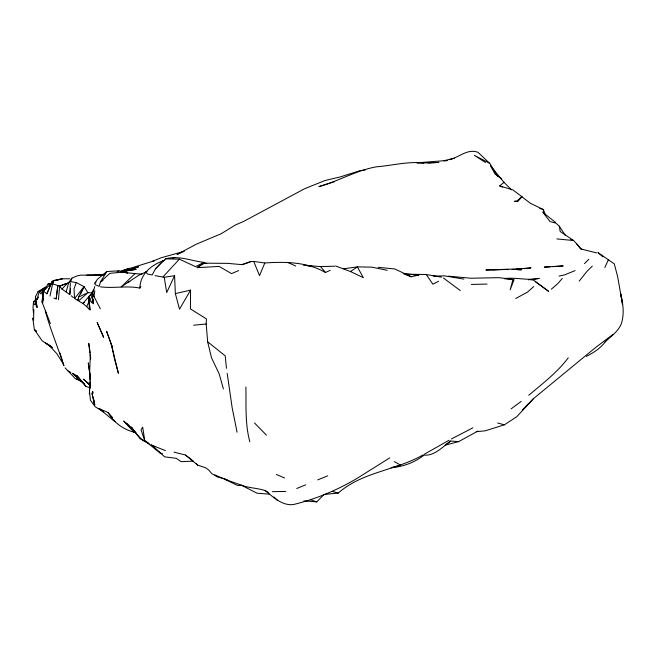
<?xml version="1.0" encoding="UTF-8"?>
<svg xmlns="http://www.w3.org/2000/svg" width="656" height="656" viewBox="0 0 656 656"><rect width="100%" height="100%" fill="white"/><g stroke="black" fill="none" stroke-linecap="round" stroke-linejoin="round"><path stroke-width="0.98" d="M190.576 290.132L179.506 309.189L175.365 293.609L190.576 290.132L190.42 308.894L206.435 318.939L206.181 323.982L207.649 341.776L211.486 357.733L219.161 373.854L223.401 388.934M93.275 299.833L93.201 303.818L91.963 292.305L93.464 289.854M50.381 323.613L41.992 301.883L43.23 290.657L45.797 287.574M69.798 278.767L62.304 278.808L53.267 280.694L52.824 283.95L59.671 286.073L61.959 289.025L69.782 294.634L70.364 283.048M89.355 393.846L90.175 381.726M43.616 291.092L42.722 303.039L41.992 301.883M58.425 299.694L59.671 286.073L65.912 283.654M56.154 298.939L57.794 285.901L56.154 298.939L53.792 298.103M92.824 295.889L92.078 302.933L88.962 299.521L88.765 296.733L92.135 294.044M33.809 309.657L33.571 320.333L32.8 318.176L34.317 329.46L42.173 340.841L52.521 347.614M69.782 294.634L70.528 288.812M94.833 290.698L93.997 296.496L91.963 292.305M565.308 235.422L559.314 226.205L555.919 223.155L549.99 221.523L543.07 212.528L543.496 209.854L542.635 209.19L530.491 203.344L521.946 196.808L517.42 200.785L514.386 201.31L517.633 201.63L521.946 196.808M43.304 300.145L43.69 298.209M50.012 296.053L53.267 280.694L62.304 278.808L52.201 281.326L46.888 293.781L52.201 281.326M76.227 282.539L74.013 288.886L74.587 298.513L77.761 300.555L78.523 297.111L84.042 286.639L76.227 282.539L70.709 281.695L71.898 278.136L76.875 275.971L80.729 275.102L96.088 275.307L87.396 275.258M92.291 301.981L92.931 299.111M100.442 286.844C113.529 288.566 126.764 285.45 139.859 288.082C140.195 273.691 152.036 264.278 164.754 260.284M66.166 291.748L68.683 282.785L71.898 278.136M94.767 286.574L92.644 293.872L100.319 308.828M36.072 300.645L37.13 307.508L35.285 298.759L36.9 299.546L39.245 291.846L45.649 287.066L38.081 291.526L35.465 296.725L36.367 306.893M46.166 287.353L42.501 290.419L41.057 293.986L39.245 291.846L45.977 287.648M330.132 270.313L325.466 272.486C307.147 261.924 285.327 261.572 264.819 262.982L259.538 275.602L253.683 261.441L250.403 261.555L242.048 264.655L227.747 263.368L204.27 263.171L197.128 267.689L219.137 266.402L231.527 273.626L238.604 270.592M88.962 299.521L90.011 310.058L88.765 296.733L89.421 309.591L86.756 306.672L89.446 300.358M36.301 301.932L35.08 304.753L34.26 304.245L33.53 301.973L35.457 299.907M77.761 300.555L78.597 298.701M80.688 294.06L84.042 286.639L87.92 292.666L92.627 292.986M604.848 267.525L608.219 260.055M164.238 277.299L174.578 275.684L166.69 292.625L164.238 277.299L155.062 275.627M89.88 300.399L93.045 294.109M162.86 260.793L155.456 268.812L152.192 274.995L147.797 274.118L145.427 271.961M139.859 288.082L140.835 286.303M51.045 283.384L48.077 283.966L42.788 292.642L42.714 296.602L42.501 290.419L46.1 287.672M106.838 271.518L100.442 281.949L99.146 286.385L95.186 284.663L94.858 283.162L97.35 279.358L106.838 271.518L118.892 270.813L127.682 273.232M93.095 392.026L92.07 393.674L94.464 404.358L93.734 399.397M36.9 299.546L38.647 297.045M579.174 281.137L587.161 271.149L592.294 266.098M586.374 356.388C593.983 352.436 601.413 347.778 606.218 340.456M74.587 298.513L84.042 286.639M568.268 357.791C557.305 372.452 542.602 383.563 528.736 395.281M562.266 278.456L557.78 283.646L551.327 289.181M92.414 294.429L90.471 294.716L82.886 303.466L78.523 300.965L87.92 292.666L78.523 297.111M612.991 334.421L595.222 347.803L533.5 398.61L516.772 416.724L504.374 424.817L485.243 430.812L476.19 431.681M163.114 276.75L179.367 259.169L195.562 266.664L203.934 262.375L204.27 263.171M528.195 403.932L522.373 410.205L533.5 398.61M61.959 289.025L67.33 283.376L69.921 281.809M303.876 500.881L316.733 501.881L324.097 494.435L338.217 493.082C362.342 471.754 396.085 470.508 423.177 454.829M521.602 196.644L517.42 200.785L517.633 201.63M584.471 263.589L588.826 259.309M155.456 268.812L165.632 258.841C178.522 255.192 191.429 260.957 203.934 262.375L197.128 267.689M44.231 290.19L51.537 283.162M142.008 274.101L135.005 273.634L121.188 286.885L138.457 275.463L147.042 271.445M94.858 283.162L96.096 282.014M605.062 341.924C611.671 335.667 620.601 329.911 622.265 320.251C624.151 311.469 622.806 302.564 620.732 293.954L622.552 304.515L617.649 276.701L614.287 263.876L598.133 252.675M533.779 286.5L527.506 292.117L515.739 298.521M502.447 187.132L499.675 185.927L504.005 182.335L511.5 189.879M521.167 401.415L511.147 408.852M477.855 431.074L458.659 441.611L450.664 441.053C442.497 446.851 434.944 455.879 423.989 455.174C414.477 462.537 403.251 466.719 391.279 467.695M450.664 441.053L445.211 445.162L458.659 441.611M335.536 265.967L350.484 271.535L357.364 266.894L371.788 267.131L387.229 270.313M84.599 302.416L82.886 303.466L86.756 306.672M102.959 280.424L100.442 281.949L109.855 273.355L121.926 272.166L135.005 273.634M117.219 271.822L118.892 270.813M389.73 457.888L357.208 478.29C337.274 490.122 315.7 499.2 293.15 504.603C281.908 505.776 273.232 497.01 265.155 490.565C257.349 487.966 248.895 488.162 241.17 485.104L225.082 479.38L214.84 474.87M449.098 440.225L424.432 454.165M250.354 261.982L250.936 261.654L250.403 261.555M451.41 438.962L472.943 427.786M438.634 281.227L432.903 284.204L426.211 274.495L405.113 274.224M35.317 301.12L33.53 301.973L32.997 307.976L33.464 312.773M177.128 254.38L196.579 244.081L221.203 233.725L235.274 225.041L243.499 221.498L304.72 188.682L324.941 180.539L340.267 176.915L360.267 170.609L365.335 169.937M177.243 254.38L184.352 251.281L161.286 257.742L152.331 261.318M296.701 488.515L305.622 484.85M317.734 479.897L327.746 475.813M127.961 282.244L129.872 281.506M575.107 270.608L564.652 274.872L559.035 276.086M59.671 286.073L68.872 282.711M121.934 270.879L154.603 260.711M120.966 271.215L129.019 268.279M124.935 271.297L138.539 266.861L122.524 272.051M242.048 264.655L249.436 262.277M334.248 181.761L318.898 186.591C338.66 181.204 356.454 170.166 376.79 166.772C392.395 165.525 407.827 161.22 423.596 163.016L438.93 162.426L427.983 163.024M172.339 258.259L175.185 257.496M49.364 284.171L51.275 283.687M391.247 467.63L400.709 465.202L394.272 461.578M405.957 274.757L411.304 276.766L418.79 274.987L403.284 273.757M454.28 158.244L443.825 160.72L416.904 162.827L423.596 163.016M120.409 271.781L136.153 269.354L120.401 271.781M504.464 278.562C516.182 277.07 527.818 280.932 539.273 278.374L528.383 279.8M451.336 159.334L449.344 159.621C459.02 157.571 467.548 148.207 478.044 152.348L489.958 163.606L497.847 176.521M343.719 268.763L357.364 266.894L363.367 277.693L350.484 271.535M518.101 269.263L516.075 269.296L522.086 268.837M524.078 268.632L531.048 267.894L512.139 269.313M48.077 283.966L51.045 283.654M38.081 291.526L40.016 291.33M193.668 325.212L206.181 323.982M94.152 275.225L104.886 274.265M90.471 294.716L92.447 294.552M553.008 266.631L563.192 265.91L544.291 267.115L549.949 266.853M447.294 160.499L443.825 160.72L446.72 160.761M193.561 461.086L181.113 461.685L176.284 458.331L164.607 456.822L150.97 444.243M507.99 269.427L485.883 270.01L510.835 269.14L521.34 269.821L513.156 269.37M95.104 275.192L103.648 274.913L86.469 275.225M303.351 265.147L320.563 266.598L334.593 266.205M433.304 276.135L444.366 275.848L463.931 279.112M492.82 269.755L504.956 269.477M471.311 284.425L487.047 284.089M502.004 269.542L508.039 269.436M272.355 491.672L285.803 491.451M165.632 258.841L179.367 259.169M243.023 485.547L237.103 485.301L225.082 479.38L227.124 479.479M405.088 274.257L409.975 274.52M412.911 274.675L418.79 274.987M269.468 494.165L257.021 493.197L241.17 485.104M504.39 278.71L514.042 279.669L510.171 289.845L512.959 279.39L498.929 277.677L470.795 278.226L448.54 276.176M556.854 238.923L573.623 240.531L581.724 249.411M378.241 267.336L394.773 268.952L411.304 276.766M307.008 265.729L311.871 266.279M530.54 279.751L533.508 280.104L548.613 291.33L535.239 281.613M253.683 261.441L264.819 262.982M203.942 262.958L206.796 263.409M426.211 274.495L441.488 277.168M130.093 427.433L123.738 421.021L133.98 432.206L135.038 432.411L133.619 430.992M596.566 252.904L580.421 248.87L576.804 243.884M162.483 453.731L160.105 453.025L144.779 440.734L141.04 429.811L142.705 427.187L144.771 440.717L148.149 442.759M174.053 452.156L185.418 455.002L191.929 459.872M539.74 208.501L542.635 209.19M165.386 450.59L153.094 445.736L154.783 446.72M225.459 479.052L217.726 477.076L211.88 473.698L208.542 469.844L205.418 467.72L197.702 465.129L185.418 455.002M497.658 423.005L504.374 424.817M332.026 491.36L338.217 493.082M89.995 387.811L85.747 386.351L77.088 375.773L72.398 373.346L84.394 384.17L85.747 386.351M133.98 432.206L136.194 432.853M499.675 185.927L512.836 189.863L521.873 196.652M310.591 499.765L316.733 501.881M135.038 432.411C123.631 429.803 113.898 422.743 108.076 412.534L98.958 408.483M80.565 380.398L75.235 378.586L65.1 367.844M570.761 239.415L573.623 240.531L560.191 231.486L559.314 226.205M143.746 440.299L140.081 438.798L131.307 427.048L132.635 428.598M276.299 474.452L284.573 477.962M287.746 262.408L295.676 266.016M76.588 379.094L83.32 382.505L72.398 373.346M489.417 163.172L474.354 155.324L485.432 162.508M149.576 444.071L142.59 440.315L134.833 432.189M68.126 370.984L70.823 372.526M265.155 490.565L268.271 492.443M50.569 346.147L48.905 345.138L56.81 353.65L62.09 362.046M50.496 346.048L45.567 343.022L52.127 347.672M103.714 412.034L95.243 406.786L90.405 400.16L89.388 390.017L90.167 386.917L89.692 371.099L90.348 354.437L90.503 359.554M133.57 430.648L135.21 431.697M112.988 420.004L115.39 421.726M443.423 278.021L460.241 290.526M501.381 178.817L495.1 174.061L490.385 165.771L504.005 182.335M43.739 291.412L46.806 293.74M543.07 212.528L555.452 222.351M207.649 341.776L225.238 355.88L226.435 368.311M99.163 408.606L112.619 419.774M597.903 252.626L602.987 256.881M71.233 295.782L73.406 297.611M36.498 331.296L34.317 329.46L36.531 331.469M89.241 384.072L83.41 379.119L87.896 383.309M196.324 463.784L197.702 465.129M274.052 496.986L277.381 500.315M126.657 422.989L133.816 430.27M254.52 422.972L266.459 435.166M108.076 412.534L112.611 417.626M77.088 375.773L84.394 384.17M320.563 266.598L325.466 272.486M87.748 382.801L90.11 385.867M159.088 451.541L160.105 453.025M89.036 384.137L90.348 386.081M63.083 364.096L63.829 365.613L59.917 352.887M46.076 312.846L45.33 311.01C50.348 329.615 57.941 347.286 63.829 365.613M543.496 209.854L545.21 214.504M94.882 404.875L92.07 393.674L92.578 391.452L92.865 393.436M249.846 441.759C244.926 423.825 246.262 405.277 245.885 386.925M237.062 432.197L232.15 407.704L227.197 373.428M42.501 293.273L42.976 296.332L42.501 290.419M35.465 296.725L35.768 298.685M90.151 352.928L88.74 343.342L90.643 358.537L90.438 354.847M90.216 376.97L88.298 362.858L90.233 376.519M42.681 293.47L42.976 296.332M90.175 376.856L90.052 374.879L90.208 379.955M174.578 275.684L175.365 293.609M102.689 335.011L97.154 322.432L103.558 337.291L102.689 335.011M111.356 344.244L106.616 331.296L112.078 346.786L111.356 344.244L114.784 360.152L118.4 373.33L111.356 344.244"/></g></svg>
